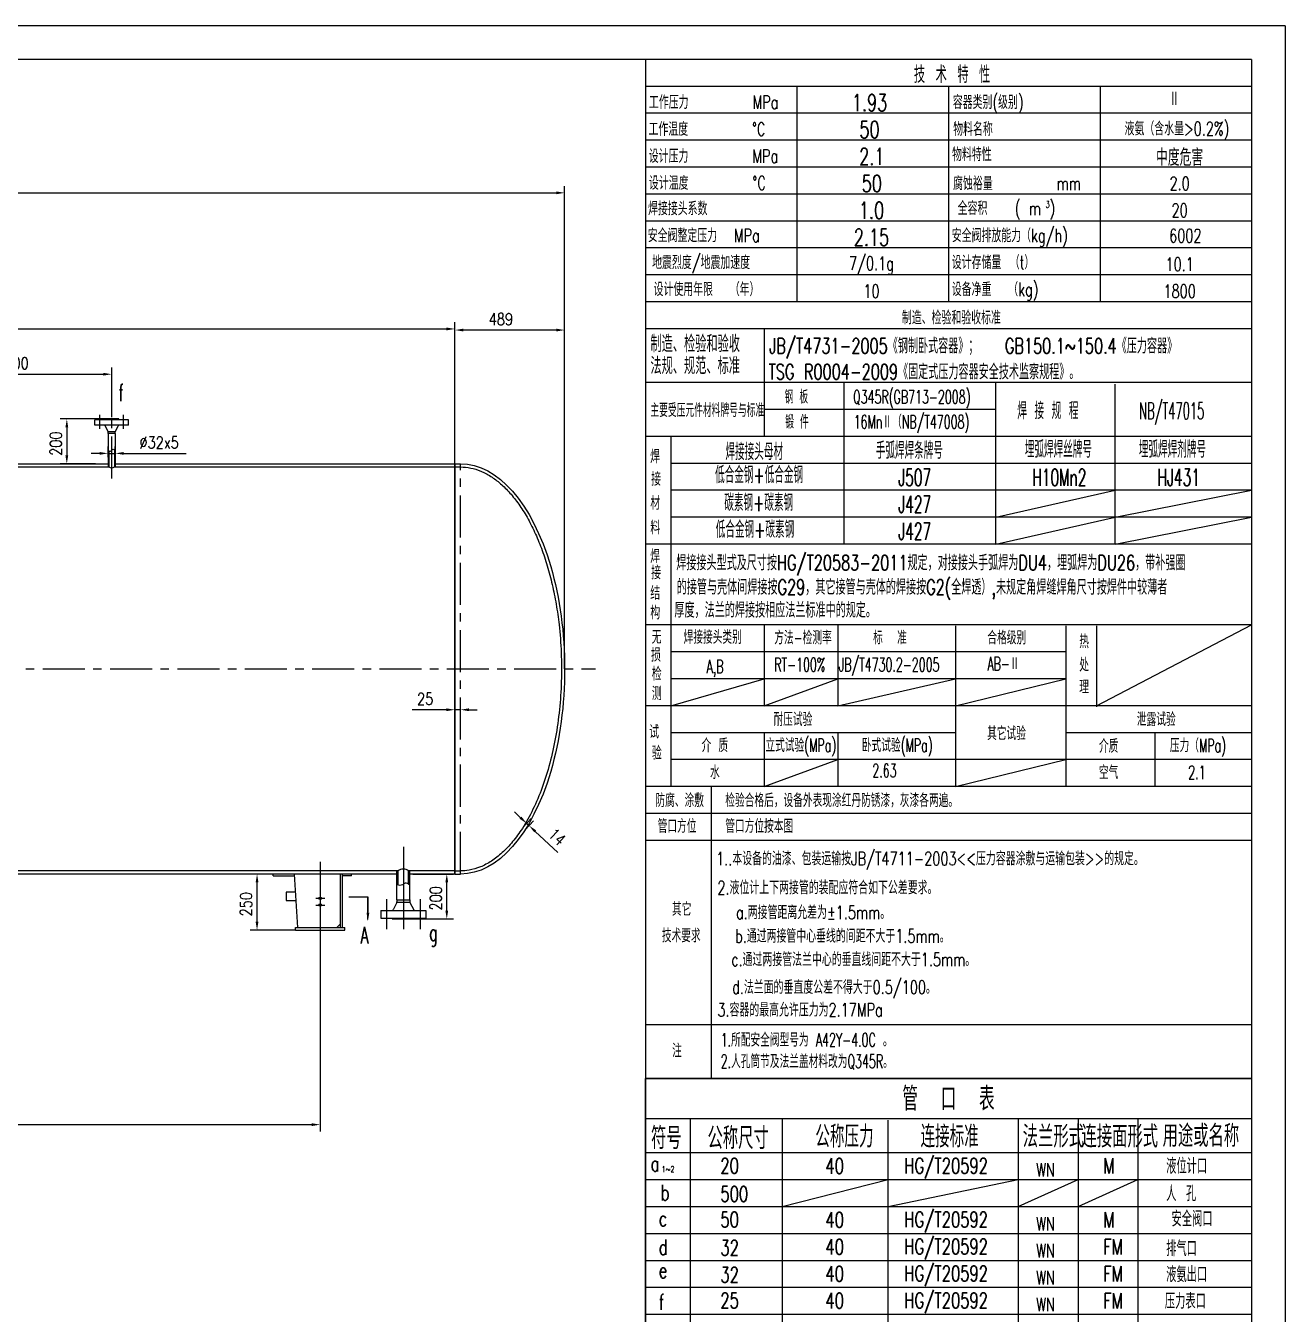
# Model space of a CAD drawing. Header units: millimetres. Extents: x -7118 to 19537, y -1001 to 8760.
# Drawn here: x 6630 to 12240, y 3019 to 8760 of the extents above; entities that cross this region are included whole.
import ezdxf
from ezdxf.enums import TextEntityAlignment as Align

# ---------------------------------------------------------------- set-up
doc = ezdxf.new("R2010")
doc.units = ezdxf.units.MM
doc.header["$LTSCALE"] = 15
for name, pattern in [('ACAD_ISO10W100', [18.7, 12, -3, 0.7, -3]), ('CENTER', [2, 1.25, -0.25, 0.25, -0.25]), ('DASHEDX2', [38.1, 25.4, -12.7])]:
    doc.linetypes.add(name, pattern=pattern)
doc.layers.get('0').update_dxf_attribs({"color": 3, "linetype": 'CONTINUOUS'})
doc.layers.get('DEFPOINTS').update_dxf_attribs({"linetype": 'CONTINUOUS'})
for name, color, linetype in [('2', 2, 'CONTINUOUS'), ('2细线层', 2, 'CONTINUOUS'), ('6文字层', 2, 'CONTINUOUS'), ('7标注层', 2, 'CONTINUOUS'), ('C', 3, 'CONTINUOUS'), ('LAYER3', 3, 'DASHEDX2'), ('图框层', 7, 'CONTINUOUS')]:
    doc.layers.add(name, color=color, linetype=linetype)
doc.styles.add('HZ', font='romans.shx', dxfattribs={"width": 0.7, "height": 4, "bigfont": 'hztxt.shx'})
doc.styles.add('HZ1', font='txt.shx', dxfattribs={"width": 0.7, "height": 4, "bigfont": 'hz.shx'})
doc.styles.add('PC_TEXTSTYLE', font='txt.shx', dxfattribs={"width": 0.8, "bigfont": 'hzfs.shx'})
doc.styles.add('标题', font='ROMAND.shx', dxfattribs={"width": 0.7, "height": 7, "bigfont": 'hz.shx'})
doc.dimstyles.new('TH_GBDIM', dxfattribs={"dimscale": 15, "dimtxt": 3.5, "dimasz": 2.5, "dimexe": 2, "dimexo": 0, "dimgap": 1.5, "dimtad": 1, "dimdec": 1, "dimzin": 0, "dimdsep": 46, "dimtxsty": 'PC_TEXTSTYLE', "dimcen": 2.5, "dimadec": 0, "dimazin": 0, "dimtfac": 0.714286, "dimtdec": 4, "dimtmove": 0, "dimatfit": 3, "dimfxl": 0, "dimtolj": 1, "dimtzin": 0, "dimarcsym": 0})

# ---------------------------------------------------------------- blocks, each defined once
blk = doc.blocks.new('X')
at = {"ltscale": 10}
for p, q in [((0, 0), (0, -40)), ((0, -40), (0, 0)), ((900, 0), (900, -40))]:
    blk.add_line(p, q, dxfattribs=at)
at = {"layer": 'C', "color": 2}
for p, q in [((66.6, 0), (66.6, -40)), ((203.3, 0), (203.3, -40)), ((553.4, 0), (553.4, -40)), ((642.6, 0), (642.6, -40)), ((731.1, 0), (731.1, -40)), ((0, -40), (900, -40))]:
    blk.add_line(p, q, dxfattribs=at)
blk = doc.blocks.new('*D216')
at = {"layer": '7标注层', "color": 0, "lineweight": -2, "ltscale": 10}
for p, q in [((6959, 6854.5), (6921.5, 6854.5)), ((6996.5, 6837.3), (6996.5, 6884.5)), ((6996.5, 6854.5), (7028.5, 6854.5)), ((7028.5, 6837.3), (7028.5, 6884.5)), ((7066, 6854.5), (7344.5, 6854.5))]:
    blk.add_line(p, q, dxfattribs=at)
at = {"layer": '7标注层', "color": 0, "ltscale": 10}
for points in [[(6959, 6860.7), (6959, 6848.2), (6996.5, 6854.5)], [(7066, 6860.7), (7066, 6848.2), (7028.5, 6854.5)]]:
    blk.add_solid(points, dxfattribs=at)
at = {"layer": 'DEFPOINTS', "color": 0, "ltscale": 10}
for p in [(6996.5, 6837.3), (7028.5, 6854.5), (7028.5, 6837.3)]:
    blk.add_point(p, dxfattribs=at)
at = {"layer": '7标注层', "color": 0, "ltscale": 10, "insert": (7224, 6903.2), "char_height": 52.5, "attachment_point": 5, "style": 'PC_TEXTSTYLE'}
blk.add_mtext('\\A1;%%c32x5{}{}', dxfattribs=at)
blk = doc.blocks.new('*D228')
at = {"layer": '7标注层', "color": 0, "lineweight": -2, "ltscale": 10}
for p, q in [((5910.6, 7099.6), (5910.6, 7237.2)), ((7012.5, 7015.2), (7012.5, 7237.2)), ((5948.1, 7207.2), (6975, 7207.2))]:
    blk.add_line(p, q, dxfattribs=at)
at = {"layer": '7标注层', "color": 0, "ltscale": 10}
for points in [[(5948.1, 7213.4), (5948.1, 7200.9), (5910.6, 7207.2)], [(6975, 7213.4), (6975, 7200.9), (7012.5, 7207.2)]]:
    blk.add_solid(points, dxfattribs=at)
at = {"layer": 'DEFPOINTS', "color": 0, "ltscale": 10}
for p in [(7012.5, 7207.2), (5910.6, 7099.6), (7012.5, 7015.2)]:
    blk.add_point(p, dxfattribs=at)
at = {"layer": '7标注层', "color": 0, "ltscale": 10, "insert": (6571.1, 7255.9), "char_height": 52.5, "attachment_point": 5, "style": 'PC_TEXTSTYLE'}
blk.add_mtext('\\A1;1100{}{}', dxfattribs=at)
blk = doc.blocks.new('*D232')
at = {"layer": '7标注层', "color": 0, "lineweight": -2, "ltscale": 10}
for p, q in [((6986.5, 7007.9), (6782.7, 7007.9)), ((6812.7, 6970.4), (6812.7, 6845.4)), ((6939.8, 6807.9), (6782.7, 6807.9))]:
    blk.add_line(p, q, dxfattribs=at)
at = {"layer": '7标注层', "color": 0, "ltscale": 10}
for points in [[(6806.4, 6970.4), (6818.9, 6970.4), (6812.7, 7007.9)], [(6806.4, 6845.4), (6818.9, 6845.4), (6812.7, 6807.9)]]:
    blk.add_solid(points, dxfattribs=at)
at = {"layer": 'DEFPOINTS', "color": 0, "ltscale": 10}
for p in [(6986.5, 7007.9), (6812.7, 6807.9), (6939.8, 6807.9)]:
    blk.add_point(p, dxfattribs=at)
at = {"layer": '7标注层', "color": 0, "ltscale": 10, "insert": (6763.9, 6898), "char_height": 52.5, "attachment_point": 5, "rotation": 90, "style": 'PC_TEXTSTYLE'}
blk.add_mtext('\\A1;200', dxfattribs=at)
blk = doc.blocks.new('*D234')
at = {"layer": '7标注层', "color": 0, "lineweight": -2, "ltscale": 10}
for p, q in [((7696.9, 4979.9), (7630.1, 4979.9)), ((7660.1, 4767.4), (7660.1, 4942.4)), ((7831.3, 4729.9), (7630.1, 4729.9))]:
    blk.add_line(p, q, dxfattribs=at)
at = {"layer": '7标注层', "color": 0, "ltscale": 10}
for points in [[(7653.8, 4942.4), (7666.3, 4942.4), (7660.1, 4979.9)], [(7653.8, 4767.4), (7666.3, 4767.4), (7660.1, 4729.9)]]:
    blk.add_solid(points, dxfattribs=at)
at = {"layer": 'DEFPOINTS', "color": 0, "ltscale": 10}
for p in [(7660.1, 4979.9), (7696.9, 4979.9), (7831.3, 4729.9)]:
    blk.add_point(p, dxfattribs=at)
at = {"layer": '7标注层', "color": 0, "ltscale": 10, "insert": (7611.3, 4845.7), "char_height": 52.5, "attachment_point": 5, "rotation": 90, "style": 'PC_TEXTSTYLE'}
blk.add_mtext('\\A1;250', dxfattribs=at)
blk = doc.blocks.new('*D235')
at = {"layer": '7标注层', "color": 0, "lineweight": -2, "ltscale": 10}
for p, q in [((8354.3, 4979.9), (8535.2, 4979.9)), ((8505.2, 4817.4), (8505.2, 4942.4)), ((8334.1, 4779.9), (8535.2, 4779.9))]:
    blk.add_line(p, q, dxfattribs=at)
at = {"layer": '7标注层', "color": 0, "ltscale": 10}
for points in [[(8498.9, 4942.4), (8511.4, 4942.4), (8505.2, 4979.9)], [(8498.9, 4817.4), (8511.4, 4817.4), (8505.2, 4779.9)]]:
    blk.add_solid(points, dxfattribs=at)
at = {"layer": 'DEFPOINTS', "color": 0, "ltscale": 10}
for p in [(8354.3, 4979.9), (8505.2, 4979.9), (8334.1, 4779.9)]:
    blk.add_point(p, dxfattribs=at)
at = {"layer": '7标注层', "color": 0, "ltscale": 10, "insert": (8456.4, 4871.7), "char_height": 52.5, "attachment_point": 5, "rotation": 90, "style": 'PC_TEXTSTYLE'}
blk.add_mtext('\\A1;200', dxfattribs=at)
blk = doc.blocks.new('*D236')
at = {"layer": '7标注层', "color": 0, "lineweight": -2, "ltscale": 10}
for p, q in [((8541.3, 5651.9), (8541.3, 5742.2)), ((8566.3, 5651.9), (8566.3, 5742.2)), ((8503.8, 5712.2), (8351.3, 5712.2)), ((8566.3, 5712.2), (8541.3, 5712.2)), ((8603.8, 5712.2), (8641.3, 5712.2))]:
    blk.add_line(p, q, dxfattribs=at)
at = {"layer": '7标注层', "color": 0, "ltscale": 10}
for points in [[(8503.8, 5718.4), (8503.8, 5705.9), (8541.3, 5712.2)], [(8603.8, 5718.4), (8603.8, 5705.9), (8566.3, 5712.2)]]:
    blk.add_solid(points, dxfattribs=at)
at = {"layer": 'DEFPOINTS', "color": 0, "ltscale": 10}
for p in [(8566.3, 5712.2), (8541.3, 5651.9), (8566.3, 5651.9)]:
    blk.add_point(p, dxfattribs=at)
at = {"layer": '7标注层', "color": 0, "ltscale": 10, "insert": (8408.8, 5760.9), "char_height": 52.5, "attachment_point": 5, "style": 'PC_TEXTSTYLE'}
blk.add_mtext('\\A1;25', dxfattribs=at)
blk = doc.blocks.new('*D237')
at = {"layer": '7标注层', "color": 0, "lineweight": -2, "ltscale": 10}
for p, q in [((8833.8, 5231.1), (8806.4, 5256.7)), ((8843.7, 5186.7), (8881.7, 5227.5)), ((8854.1, 5177), (8892.1, 5217.8)), ((8861.3, 5205.6), (8871.7, 5195.9)), ((8899.1, 5170.3), (9000.5, 5075.9))]:
    blk.add_line(p, q, dxfattribs=at)
at = {"layer": '7标注层', "color": 0, "ltscale": 10}
for points in [[(8838.1, 5235.7), (8829.6, 5226.5), (8861.3, 5205.6)], [(8903.4, 5174.9), (8894.9, 5165.7), (8871.7, 5195.9)]]:
    blk.add_solid(points, dxfattribs=at)
at = {"layer": 'DEFPOINTS', "color": 0, "ltscale": 10}
for p in [(8843.7, 5186.7), (8854.1, 5177), (8861.3, 5205.6)]:
    blk.add_point(p, dxfattribs=at)
at = {"layer": '7标注层', "color": 0, "ltscale": 10, "insert": (8996.8, 5146), "char_height": 52.5, "attachment_point": 5, "rotation": 317.04155, "style": 'PC_TEXTSTYLE'}
blk.add_mtext('\\A1;14', dxfattribs=at)
blk = doc.blocks.new('*D252')
at = {"layer": '7标注层', "color": 0, "lineweight": -2, "ltscale": 10}
for p, q in [((1341.3, 6793.9), (1341.3, 7439)), ((1378.8, 7409), (8503.8, 7409)), ((8541.3, 6793.9), (8541.3, 7439))]:
    blk.add_line(p, q, dxfattribs=at)
at = {"layer": '7标注层', "color": 0, "ltscale": 10}
for points in [[(1378.8, 7415.3), (1378.8, 7402.8), (1341.3, 7409)], [(8503.8, 7415.3), (8503.8, 7402.8), (8541.3, 7409)]]:
    blk.add_solid(points, dxfattribs=at)
at = {"layer": 'DEFPOINTS', "color": 0, "ltscale": 10}
for p in [(8541.3, 7409), (1341.3, 6793.9), (8541.3, 6793.9)]:
    blk.add_point(p, dxfattribs=at)
at = {"layer": '7标注层', "color": 0, "ltscale": 10, "insert": (3430.5, 7457.8), "char_height": 52.5, "attachment_point": 5, "style": 'PC_TEXTSTYLE'}
blk.add_mtext('\\A1;7200', dxfattribs=at)
blk = doc.blocks.new('*D253')
at = {"layer": '7标注层', "color": 0, "lineweight": -2, "ltscale": 10}
for p, q in [((8541.3, 5893.9), (8541.3, 7434.1)), ((9030.3, 5893.9), (9030.3, 7434.1)), ((8992.8, 7404.1), (8578.8, 7404.1))]:
    blk.add_line(p, q, dxfattribs=at)
at = {"layer": '7标注层', "color": 0, "ltscale": 10}
for points in [[(8578.8, 7410.3), (8578.8, 7397.8), (8541.3, 7404.1)], [(8992.8, 7410.3), (8992.8, 7397.8), (9030.3, 7404.1)]]:
    blk.add_solid(points, dxfattribs=at)
at = {"layer": 'DEFPOINTS', "color": 0, "ltscale": 10}
for p in [(8541.3, 7404.1), (8541.3, 5893.9), (9030.3, 5893.9)]:
    blk.add_point(p, dxfattribs=at)
at = {"layer": '7标注层', "color": 0, "ltscale": 10, "insert": (8746.3, 7452.8), "char_height": 52.5, "attachment_point": 5, "style": 'PC_TEXTSTYLE'}
blk.add_mtext('\\A1;489', dxfattribs=at)
blk = doc.blocks.new('*D254')
at = {"layer": '7标注层', "color": 0, "lineweight": -2, "ltscale": 10}
for p, q in [((692.1, 4893.9), (692.1, 8045.5)), ((9030.3, 5893.9), (9030.3, 8045.5)), ((729.6, 8015.5), (8992.8, 8015.5))]:
    blk.add_line(p, q, dxfattribs=at)
at = {"layer": '7标注层', "color": 0, "ltscale": 10}
for points in [[(729.6, 8021.8), (729.6, 8009.3), (692.1, 8015.5)], [(8992.8, 8021.8), (8992.8, 8009.3), (9030.3, 8015.5)]]:
    blk.add_solid(points, dxfattribs=at)
at = {"layer": 'DEFPOINTS', "color": 0, "ltscale": 10}
for p in [(9030.3, 8015.5), (9030.3, 5893.9), (692.1, 4893.9)]:
    blk.add_point(p, dxfattribs=at)
at = {"layer": '7标注层', "color": 0, "ltscale": 10, "insert": (4677.4, 8064.3), "char_height": 52.5, "attachment_point": 5, "style": 'PC_TEXTSTYLE'}
blk.add_mtext('\\A1;~8340{}{}', dxfattribs=at)
blk = doc.blocks.new('*D255')
at = {"layer": '7标注层', "color": 0, "lineweight": -2, "ltscale": 10}
for p, q in [((1941.3, 4741.9), (1941.3, 3833.3)), ((7941.3, 4729.9), (7941.3, 3833.3)), ((1978.8, 3863.3), (7903.8, 3863.3))]:
    blk.add_line(p, q, dxfattribs=at)
at = {"layer": '7标注层', "color": 0, "ltscale": 10}
for points in [[(1978.8, 3869.5), (1978.8, 3857), (1941.3, 3863.3)], [(7903.8, 3869.5), (7903.8, 3857), (7941.3, 3863.3)]]:
    blk.add_solid(points, dxfattribs=at)
at = {"layer": 'DEFPOINTS', "color": 0, "ltscale": 10}
for p in [(1941.3, 4741.9), (7941.3, 4729.9), (7941.3, 3863.3)]:
    blk.add_point(p, dxfattribs=at)
at = {"layer": '7标注层', "color": 0, "ltscale": 10, "insert": (4860.5, 3912), "char_height": 52.5, "attachment_point": 5, "style": 'PC_TEXTSTYLE'}
blk.add_mtext('\\A1;6000', dxfattribs=at)

msp = doc.modelspace()

# ---------------------------------------------------------------- linework, layer by layer
at = {"ltscale": 10}
for p, q in [((9390, 8610), (9390, 3600)), ((12090, 8610), (9390, 8610)), ((12090, 8610), (12090, 3788.15252)), ((6980.03706, 7007.91864), (6980.03706, 7003.91864)), ((7045.03706, 7007.91864), (6980.03706, 7007.91864)), ((7045.03706, 7003.91864), (7045.03706, 7007.91864)), ((7087.53706, 7003.91864), (6937.53706, 7003.91864)), ((6937.53706, 6979.91864), (6937.53706, 7003.91864)), ((7087.53706, 6979.91864), (6937.53706, 6979.91864)), ((6996.13926, 6951.74264), (6983.62858, 6977.65763)), ((7028.53706, 6950.91864), (6996.53706, 6950.91864)), ((6996.53706, 6942.91864), (6996.53706, 6950.00364)), ((7028.53706, 6942.91864), (7028.53706, 6950.00364)), ((7028.93485, 6951.74264), (7041.44554, 6977.65763)), ((7087.53706, 6979.91864), (7087.53706, 7003.91864)), ((7028.53706, 6942.91864), (6996.53706, 6942.91864)), ((6996.53706, 6942.91864), (6996.53706, 6793.91864)), ((7028.53706, 6942.91864), (7028.53706, 6793.91864)), ((7000.53706, 6865.65513), (7000.53706, 6793.91864)), ((7024.53706, 6871.79379), (7024.53706, 6793.91864)), ((5929.57046, 6807.91864), (6996.53706, 6807.91864)), ((5929.57046, 6793.91864), (7000.53706, 6793.91864)), ((7024.53706, 6793.91864), (8541.31981, 6793.91864)), ((7028.53706, 6807.91864), (8541.31981, 6807.91864)), ((8541.31981, 6807.91864), (8541.31981, 4979.91864)), ((8541.31981, 4979.91864), (8541.31981, 6807.91864)), ((8541.31981, 6807.91864), (8566.31981, 6807.91864)), ((8541.31981, 6793.91864), (8566.31981, 6793.91864)), ((8288.302, 4993.91864), (4964.81981, 4993.91864)), ((8283.302, 4979.91864), (4969.81981, 4979.91864)), ((7731.31981, 4971.91864), (7731.31981, 4979.91864)), ((7731.31981, 4971.91864), (7827.86951, 4971.91864)), ((7841.31981, 4741.91864), (7827.40168, 4979.91864)), ((8031.31981, 4741.91864), (8031.31981, 4979.91864)), ((8041.31981, 4741.91864), (8041.31981, 4979.91864)), ((8081.31981, 4971.91864), (8041.31981, 4971.91864)), ((8081.31981, 4971.91864), (8081.31981, 4979.91864)), ((8283.302, 4864.91864), (8283.302, 4993.91864)), ((8288.302, 4930.70319), (8288.302, 4993.91864)), ((8541.31981, 4993.91864), (8335.302, 4993.91864)), ((8335.302, 4934.61484), (8335.302, 4993.91864)), ((8340.302, 4864.91864), (8340.302, 4993.91864)), ((8541.31981, 4979.91864), (8340.302, 4979.91864)), ((8541.31981, 4993.91864), (8566.31981, 4993.91864)), ((8541.31981, 4979.91864), (8566.31981, 4979.91864)), ((8068.81998, 4878.87001), (8153.85547, 4878.87001)), ((8153.85547, 4878.87001), (8153.85547, 4809.60449)), ((8153.85547, 4777.62701), (8153.85547, 4878.87001)), ((8282.74984, 4853.84337), (8265.69669, 4820.63462)), ((8283.302, 4864.91864), (8340.302, 4864.91864)), ((8283.302, 4864.91864), (8283.302, 4856.12739)), ((8283.302, 4854.91864), (8340.302, 4854.91864)), ((8340.302, 4864.91864), (8340.302, 4856.12739)), ((8340.85417, 4853.84337), (8357.90731, 4820.63462)), ((8211.802, 4817.91864), (8411.802, 4817.91864)), ((8211.802, 4817.91864), (8211.802, 4783.91864)), ((8211.802, 4783.91864), (8411.802, 4783.91864)), ((8262.302, 4783.91864), (8262.302, 4779.91864)), ((8262.302, 4779.91864), (8361.302, 4779.91864)), ((8361.302, 4779.91864), (8361.302, 4783.91864)), ((8411.802, 4817.91864), (8411.802, 4783.91864)), ((7831.31981, 4741.91864), (8051.31981, 4741.91864)), ((7831.31981, 4729.91864), (7831.31981, 4741.91864)), ((7831.31981, 4729.91864), (8051.31981, 4729.91864)), ((8015.31981, 4741.91864), (8031.31981, 4757.91864)), ((8051.31981, 4729.91864), (8051.31981, 4741.91864))]:
    msp.add_line(p, q, dxfattribs=at)
at = {"color": 1, "linetype": 'ACAD_ISO10W100', "ltscale": 10}
for p, q in [((6960.03706, 6963.85082), (6960.03706, 7025.85082)), ((7065.03706, 6963.85082), (7065.03706, 7025.85082)), ((8311.802, 5100.8314), (8311.802, 4733.91864)), ((7941.31981, 5035.0718), (7941.31981, 4649.91864)), ((7921.31981, 4871.91864), (7961.31981, 4871.91864)), ((7921.31981, 4841.91864), (7961.31981, 4841.91864)), ((8236.802, 4867.91864), (8236.802, 4733.91864)), ((8386.802, 4867.91864), (8386.802, 4733.91864))]:
    msp.add_line(p, q, dxfattribs=at)
at = {"color": 2, "linetype": 'CENTER', "ltscale": 10}
for p, q in [((7012.53706, 6742.19219), (7012.53706, 7015.16373)), ((8566.31981, 4979.91864), (8566.31981, 6807.91864)), ((705.31371, 5893.91864), (9168.33387, 5893.91864))]:
    msp.add_line(p, q, dxfattribs=at)
at = {"ltscale": 10}
msp.add_lwpolyline([(7832.14414, 4898.82261), (7789.63088, 4898.82261), (7789.63088, 4861.64399), (7834.31832, 4861.64399)], dxfattribs=at)
for centre in [(7941.31981, 4871.91864), (7941.31981, 4841.91864)]:
    msp.add_circle(centre, 5.5, dxfattribs=at)
for centre, radius, start, end in [((6980.02637, 6975.91864), 4, 25.769327624, 90), ((6992.53706, 6950.00364), 4, 0, 25.769327624), ((7032.53706, 6950.00364), 4, 154.230672376, 180), ((7045.04774, 6975.91864), 4, 90, 154.230672376), ((7012.53706, 6813.18139), 22.69479, 238.078583043, 301.921416957), ((8311.802, 4961.99879), 39.63744, 53.638793757, 126.361206243), ((8278.302, 4856.12739), 5, 332.818888915, 0), ((8345.302, 4856.12739), 5, 180, 207.181111085), ((8261.24886, 4822.91864), 5, 270, 332.818888915), ((8362.35514, 4822.91864), 5, 207.181111085, 270)]:
    msp.add_arc(centre, radius, start, end, dxfattribs=at)
at = {"ltscale": 10, "extrusion": (0, 0, -1)}
msp.add_ellipse((8566.31981, 5893.91864), major_axis=(0, 914), ratio=0.5076586433, start_param=0, end_param=3.1415926536, dxfattribs=at)
at = {"ltscale": 10}
for points in [[(6996.53706, 6868.41864), (7007.64776, 6863.85176), (7019.53207, 6873.59585), (7028.53706, 6868.41864)], [(8340.302, 4930.91864), (8320.04782, 4939.65499), (8307.79371, 4931.78311), (8283.302, 4931.78311)]]:
    msp.add_spline(points, degree=3, dxfattribs=at)
msp.add_open_spline([(8566.31981, 6793.91864), (8581.43877, 6793.91864), (8596.5585, 6792.37175), (8626.71833, 6786.17504), (8641.75918, 6781.5241), (8671.64411, 6769.10858), (8686.48775, 6761.34302), (8715.8173, 6742.7225), (8730.30241, 6731.8673), (8758.73187, 6707.14598), (8772.67566, 6693.28007), (8799.83901, 6662.66921), (8813.05831, 6645.92455), (8838.60065, 6609.73283), (8850.9236, 6590.28601), (8874.51722, 6548.90301), (8885.78787, 6526.967), (8907.13821, 6480.84872), (8917.2179, 6456.66658), (8936.06528, 6406.32442), (8944.83295, 6380.16452), (8960.95296, 6326.15663), (8968.30528, 6298.30876), (8981.5091, 6241.23261), (8987.3606, 6212.00445), (8997.49544, 6152.48988), (9001.77877, 6122.20359), (9009.94676, 6050.15878), (9013.16377, 6008.10133), (9016.57868, 5923.50474), (9016.77658, 5880.96613), (9014.14918, 5796.25856), (9011.32389, 5754.09014), (9002.70862, 5670.96731), (8996.91868, 5630.01343), (8982.49471, 5550.14101), (8973.86073, 5511.22298), (8953.93032, 5436.20482), (8942.63393, 5400.10521), (8917.62023, 5331.4523), (8903.90294, 5298.89954), (8874.34794, 5237.9989), (8858.51027, 5209.65169), (8827.9703, 5162.23122), (8813.54742, 5142.40162), (8783.73015, 5106.27026), (8768.33609, 5089.96898), (8736.82826, 5061.09471), (8720.71533, 5048.52214), (8688.02545, 5027.22606), (8671.44986, 5018.50222), (8638.06073, 5004.94051), (8621.24787, 5000.10091), (8591.71933, 4995.01019), (8579.0194, 4993.91864), (8566.31981, 4993.91864)], degree=3, knots=[0, 0, 0, 0, 0.103928849, 0.103928849, 0.207857698, 0.207857698, 0.3117865471, 0.3117865471, 0.4157153961, 0.4157153961, 0.5196442451, 0.5196442451, 0.6235730941, 0.6235730941, 0.7275019431, 0.7275019431, 0.8314307921, 0.8314307921, 0.9353596412, 0.9353596412, 1.0392884902, 1.0392884902, 1.1432173392, 1.1432173392, 1.2471461882, 1.2471461882, 1.3510750372, 1.3510750372, 1.4914471364, 1.4914471364, 1.6318192356, 1.6318192356, 1.7721913348, 1.7721913348, 1.9125634341, 1.9125634341, 2.0529355333, 2.0529355333, 2.1933076325, 2.1933076325, 2.3336797317, 2.3336797317, 2.4740518309, 2.4740518309, 2.5901004002, 2.5901004002, 2.7061489695, 2.7061489695, 2.8221975388, 2.8221975388, 2.9382461081, 2.9382461081, 3.0542946774, 3.0542946774, 3.1415926536, 3.1415926536, 3.1415926536, 3.1415926536], dxfattribs=at)
at = {"layer": '2'}
for p, q in [((9589.84358, 3888.50972), (9589.84358, 3738.50972)), ((9999.75921, 3888.50972), (9999.75921, 3738.50972)), ((11050.26597, 3888.50972), (11050.26597, 3738.50972)), ((11317.83804, 3888.50972), (11317.83804, 3738.50972)), ((11583.32783, 3888.50972), (11583.32783, 3738.50972)), ((9390, 3738.50972), (12090.04413, 3738.50972)), ((11317.83804, 3378.50972), (11317.83804, 3258.50972))]:
    msp.add_line(p, q, dxfattribs=at)
at = {"layer": '2细线层', "ltscale": 10}
for q in [(-375, 8760), (12240, -150)]:
    msp.add_line((12240, 8760), q, dxfattribs=at)
at = {"layer": '6文字层', "ltscale": 10}
for p, q in [((9918.59123, 6090), (9918.59123, 5730)), ((10246.69925, 6090), (10246.69925, 5730)), ((10771.3771, 6085.48455), (10771.3771, 5370)), ((9503.20156, 5730), (9918.59123, 5850)), ((9918.59123, 5730), (10246.69925, 5850)), ((10246.69925, 5730), (10771.3771, 5850)), ((10771.3771, 5730), (11262.59599, 5850)), ((10470.79779, 2778.50972), (10470.79779, 3883.47442)), ((9999.75921, 3498.50972), (10470.79779, 3618.50972)), ((10470.79779, 3498.50972), (11050.26597, 3618.50972)), ((11050.26597, 3498.50972), (11317.83804, 3618.50972)), ((11317.83804, 3498.50972), (11583.32783, 3618.50972))]:
    msp.add_line(p, q, dxfattribs=at)
at = {"layer": '7标注层', "ltscale": 10}
msp.add_solid([(8160.10547, 4807.83677), (8153.85547, 4770.33677), (8147.60547, 4807.83677)], dxfattribs=at)
at = {"layer": 'C'}
msp.add_line((9390.04413, 3138.50972), (9390.04413, 4068.50972), dxfattribs=at)
at = {"layer": '图框层', "ltscale": 10}
for q in [(0, 8610), (12090, 0)]:
    msp.add_line((12090, 8610), q, dxfattribs=at)
at = {"layer": '图框层', "color": 2, "ltscale": 10}
for p, q in [((12090, 8490), (9390, 8490)), ((10065, 8490), (10065, 7530)), ((10740, 8490), (10740, 7530)), ((11415, 8490), (11415, 7530)), ((12090, 8370), (9390, 8370)), ((12090, 8250), (9390, 8250)), ((12090, 8130), (9390, 8130)), ((12090, 8010), (9390, 8010)), ((12090, 7890), (9390, 7890)), ((12090, 7770), (9390, 7770)), ((12090, 7650), (9390, 7650)), ((12090, 7530), (9390, 7530)), ((12090, 7410), (9390, 7410)), ((9918.59123, 7410), (9918.59123, 6930)), ((12090, 7170), (9390, 7170)), ((10275.52607, 6450), (10275.52607, 7170)), ((10951.16901, 6450), (10951.16901, 7170)), ((11482.51409, 6450), (11482.51409, 7162.4675)), ((10951.16901, 7050), (9918.59123, 7050)), ((9918.59123, 7050), (9918.59123, 6930)), ((12090, 6930), (9390, 6930)), ((9503.20156, 6930), (9503.20156, 5370)), ((12090, 6810), (9503.20156, 6810)), ((12090, 6690), (9503.20156, 6690)), ((10951.16901, 6570), (11482.51409, 6690)), ((11482.51409, 6570), (12090, 6690)), ((12090, 6570), (9503.20156, 6570)), ((10951.16901, 6450), (11482.51409, 6570)), ((11482.51409, 6450), (12090, 6570)), ((12090, 6450), (9390, 6450)), ((12090, 6090), (9390, 6090)), ((11398.72465, 5730), (12090, 6090)), ((11262.59599, 6085.48455), (11262.59599, 5370)), ((11398.72465, 6085.48455), (11398.72465, 5725.48455)), ((11262.59599, 5970), (9503.20156, 5970)), ((11262.59599, 5850), (9503.20156, 5850)), ((12090, 5730), (9390, 5730)), ((10771.3771, 5610), (9503.20156, 5610)), ((9918.59123, 5610), (9918.59123, 5370)), ((10246.69925, 5610), (10246.69925, 5370)), ((12090, 5610), (11262.59599, 5610)), ((11660.34079, 5370), (11660.34079, 5610)), ((11262.59599, 5490), (9503.20156, 5490)), ((9918.59123, 5370), (10246.69925, 5490)), ((10771.3771, 5370), (11262.59599, 5490)), ((12090, 5490), (11262.59599, 5490)), ((12090, 5370), (9390, 5370)), ((9684.05883, 4068.50972), (9684.05883, 5370)), ((12090, 5250), (9390, 5250)), ((12090, 5130), (9390, 5130)), ((12090, 4308.50972), (9390, 4308.50972)), ((12090, 4068.50972), (9390, 4068.50972)), ((9390.04413, 4068.50972), (12090.04413, 4068.50972))]:
    msp.add_line(p, q, dxfattribs=at)
msp.add_lwpolyline([(9390, 4068.50972), (12090.04413, 4068.50972), (12090.04413, 3888.50972), (9390, 3888.50972)], close=True, dxfattribs=at)

# ---------------------------------------------------------------- block references
at = {"xscale": 2.999999999969987, "yscale": 2.999999999969987, "zscale": 2.99999999997}
for p in [(9390, 3738.50972), (9390, 3498.50972), (9390, 3378.50972), (9390, 3258.50972), (9390, 3138.50972), (9390, 3018.50972)]:
    msp.add_blockref('X', p, dxfattribs=at)
at = {"layer": '6文字层', "ltscale": 10, "xscale": 2.999999999969987, "yscale": 2.999999999969987, "zscale": 2.99999999997}
msp.add_blockref('X', (9390, 3618.50972), dxfattribs=at)

# ---------------------------------------------------------------- texts
at = {"layer": '2', "width": 0.7}
for s, style, p in [('1.93', 'HZ1', (10388.44433, 8417.29548)), ('50', 'HZ1', (10388.44433, 8297.29548)), ('2.1', 'HZ1', (10398.7065, 8177.29548)), ('中度危害', 'HZ', (11769.70222, 8177.29548)), ('50', 'HZ1', (10398.7065, 8057.29548)), ('1.0', 'HZ1', (10397.01249, 7937.29548)), ('2.15', 'HZ1', (10397.01249, 7817.29548))]:
    msp.add_text(s, height=75, dxfattribs=dict(at, style=style)).set_placement(p, align=Align.MIDDLE)
at = {"layer": '2', "style": 'HZ1'}
for s, height, width, p in [('3', 30, 0.7, (11172.88711, 7963.88018)), ('制造、检验和验收', 75, 0.7, (9412.29203, 7342.8904)), ('法规、规范、标准', 75, 0.7, (9412.29203, 7244.79432)), ('钢 板', 60, 0.5, (10010.26536, 7106.23362)), ('Q345R(GB713-2008)', 60, 0.6, (10314.8644, 7106.23362)), ('主要受压元件材料牌号与标准', 60, 0.5, (9412.29203, 7046.67592)), ('焊 接 规 程', 75, 0.5, (11046.3969, 7044.42204)), ('NB/T47015', 75, 0.5, (11588.48913, 7044.42204)), ('锻 件', 60, 0.5, (10012.96208, 6995.02957)), ('16MnⅡ（NB/T47008)', 60, 0.6, (10317.56113, 6995.02957)), ('手弧焊焊条牌号', 75, 0.6, (10415.93793, 6867.43574)), (' 埋弧焊焊丝牌号', 75, 0.6, (11039.85339, 6872.5737)), (' 埋弧焊焊剂牌号', 75, 0.6, (11547.86754, 6872.5737)), ('低合金钢+低合金钢', 75, 0.6, (9700.29526, 6758.88653)), ('J507', 75, 0.6, (10516.62861, 6747.43574)), ('H10Mn2', 75, 0.6, (11113.29549, 6747.43574)), ('HJ431', 75, 0.6, (11671.42771, 6747.43574)), ('碳素钢+碳素钢', 75, 0.6, (9741.60722, 6635.08616)), ('J427', 75, 0.6, (10516.62861, 6627.43574)), ('J427', 75, 0.6, (10516.62861, 6507.43574))]:
    msp.add_text(s, height=height, dxfattribs=dict(at, width=width)).set_placement(p, align=Align.MIDDLE_LEFT)
at = {"layer": '2', "width": 0.7}
for s, height, style, p in [('JB/T4731-2005《钢制卧式容器》；', 67.5, 'HZ1', (9941.05228, 7299.79307)), ('GB150.1~150.4《压力容器》', 67.5, 'HZ1', (10991.26891, 7299.79307)), ('TSG R0004-2009《固定式压力容器安全技术监察规程》。', 67.5, 'HZ1', (9938.61259, 7184.40037)), ('符号', 97.5, 'HZ', (9414.8909, 3754.5892)), ('公称尺寸', 97.5, 'HZ', (9666.59198, 3754.5892)), ('公称压力', 97.5, 'HZ1', (10146.91762, 3761.51411)), ('连接标准', 97.5, 'HZ1', (10615.54479, 3761.51411)), ('法兰形式', 97.5, 'HZ', (11070.5476, 3761.51395)), ('连接面形式', 97.5, 'HZ', (11332.28304, 3761.51395)), ('用途或名称', 97.5, 'HZ', (11693.70308, 3764.37675)), ('WN', 60, 'HZ1', (11130.66834, 3631.5465)), ('WN', 60, 'HZ1', (11130.66834, 3391.5465)), ('WN', 60, 'HZ1', (11130.66834, 3271.5465)), ('WN', 60, 'HZ1', (11130.66834, 3151.5465)), ('WN', 60, 'HZ1', (11130.66834, 3031.5465))]:
    msp.add_text(s, height=height, dxfattribs=dict(at, style=style)).set_placement(p)
at = {"layer": '2', "style": 'HZ1', "width": 0.7}
for s, p in [('焊接接头型式及尺寸按HG/T20583-2011规定，对接接头手弧焊为DU4，埋弧焊为DU26，带补强圈', (9527.37808, 6313.18743)), ('的接管与壳体间焊接按G29，其它接管与壳体的焊接按G2(全焊透）,未规定角焊缝焊角尺寸按焊件中较薄者', (9529.57186, 6204.50179)), ('厚度，法兰的焊接按相应法兰标准中的规定。', (9519.3294, 6102.18905))]:
    msp.add_text(s, height=67.5, dxfattribs=at).set_placement(p, align=Align.BOTTOM_LEFT)
at = {"layer": '2', "style": '标题', "width": 0.7}
msp.add_text('管  口  表', height=105, dxfattribs=at).set_placement((10740.02207, 3978.50972), align=Align.MIDDLE_CENTER)
at = {"layer": '6文字层', "ltscale": 10, "style": 'HZ1', "width": 0.7}
for s, p in [('工作压力       MPa', (9405.71758, 8419.19234)), ('容器类别(级别)', (10759.1854, 8419.19234)), ('工作温度       %%DC ', (9403.82509, 8299.19234)), ('物料名称', (10761.02602, 8299.19234)), ('设计压力       MPa', (9404.96059, 8179.19234)), ('物料特性', (10755.99943, 8186.627)), ('设计温度       %%DC ', (9405.71758, 8059.19234)), ('腐蚀裕量       mm', (10760.56201, 8057.15081)), ('焊接接头系数', (9401.8385, 7945.41934)), ('全容积   ( m )', (10780.99392, 7946.64942)), ('安全阀排放能力（kg/h)', (10754.73887, 7825.41934)), ('安全阀整定压力  MPa', (9400.51687, 7825.41934)), (' 地震烈度/地震加速度', (9382.41231, 7705.41934)), ('设计存储量 （t）', (10754.73887, 7705.41934)), ('设计使用年限  （年）', (9426.21647, 7585.41934)), ('设备净重  （kg)', (10754.73887, 7585.41934)), ('制造、检验和验收标准', (10532.43456, 7459.36118))]:
    msp.add_text(s, height=60, dxfattribs=at).set_placement(p, align=Align.MIDDLE_LEFT)
for s, p in [('液氨（含水量>0.2%)', (11757.54867, 8297.29548)), ('2.0', (11769.70222, 8057.29548)), ('20', (11769.70222, 7937.29548)), ('6002', (11795.12048, 7824.28187)), ('7/0.1g', (10397.01249, 7697.29548)), ('10.1', (11769.70222, 7697.29548)), ('10', (10397.01249, 7577.29548)), ('1800', (11769.70222, 7577.29548))]:
    msp.add_text(s, height=60, dxfattribs=at).set_placement(p, align=Align.MIDDLE)
at = {"layer": '6文字层', "ltscale": 10}
for s, height, style, width, p in [('f', 75, 'HZ1', 0.6, (7042.95827, 7087.6039)), ('焊', 60, 'HZ1', 0.7, (9411.18512, 6810.35783)), ('接', 60, 'HZ1', 0.7, (9415.43579, 6710.25377)), ('材', 60, 'HZ1', 0.7, (9411.77901, 6603.15799)), ('料', 60, 'HZ1', 0.7, (9411.88512, 6493.59486)), ('焊', 60, 'HZ1', 0.7, (9411.18512, 6365.50569)), ('接', 60, 'HZ1', 0.7, (9415.43579, 6293.15549)), ('结', 60, 'HZ1', 0.7, (9411.77901, 6201.74667)), ('构', 60, 'HZ1', 0.7, (9411.88512, 6114.4609)), ('无', 60, 'HZ1', 0.7, (9417.91506, 6005.74693)), ('焊接接头类别', 60, 'HZ1', 0.6, (9560.19472, 6005.74693)), ('方法-检测率', 60, 'HZ1', 0.6, (9963.98157, 6003.23066)), ('标  准', 60, 'HZ1', 0.6, (10404.08089, 6003.23066)), ('合格级别', 60, 'HZ1', 0.6, (10913.0736, 6003.23066)), ('热', 60, 'HZ1', 0.6, (11322.57517, 5986.10048)), ('损', 60, 'HZ1', 0.7, (9414.8628, 5926.0997)), ('RT-100%', 60, 'HZ1', 0.6, (9963.98157, 5883.23066)), ('JB/T4730.2-2005', 60, 'HZ1', 0.6, (10251.02975, 5883.23066)), ('AB-Ⅱ', 60, 'HZ1', 0.6, (10913.0736, 5887.34447)), ('处', 60, 'HZ1', 0.6, (11322.57517, 5882.36927)), ('检', 60, 'HZ1', 0.7, (9418.50895, 5841.9879)), ('测', 60, 'HZ1', 0.7, (9418.61505, 5754.70213)), ('理', 60, 'HZ1', 0.6, (11322.57517, 5783.9912)), ('泄露试验', 60, 'HZ1', 0.6, (11579.24477, 5639.35914)), ('  试', 60, 'HZ1', 0.7, (9331.55258, 5583.35465)), ('其它试验', 60, 'HZ1', 0.6, (10912.18162, 5576.65756)), ('介 质', 60, 'HZ1', 0.6, (9639.83114, 5523.2503)), ('立式试验(MPa)', 60, 'HZ1', 0.6, (9924.68544, 5523.93946)), ('卧式试验(MPa)', 60, 'HZ1', 0.6, (10353.99964, 5523.93946)), ('介质', 60, 'HZ1', 0.6, (11410.30497, 5520.0863)), ('压力（MPa)', 60, 'HZ1', 0.6, (11726.19847, 5522.8125)), ('验', 60, 'HZ1', 0.7, (9418.61505, 5489.67149)), ('水', 60, 'HZ1', 0.6, (9678.05664, 5403.2503)), ('2.63', 60, 'HZ1', 0.6, (10400.866, 5410.99093)), ('空气', 60, 'HZ1', 0.6, (11410.30497, 5402.8125)), ('2.1', 60, 'HZ1', 0.6, (11808.04977, 5402.8125)), ('防腐、涂敷', 60, 'HZ1', 0.6, (9434.60718, 5278.15128)), ('检验合格后，设备外表现涂红丹防锈漆，灰漆各两遍。', 60, 'HZ1', 0.6, (9745.85613, 5278.15128)), ('管口方位', 60, 'HZ1', 0.6, (9444.65557, 5163.27716)), ('管口方位按本图', 60, 'HZ1', 0.6, (9745.85613, 5163.27716)), ('1..本设备的油漆、包装运输按JB/T4711-2003<<压力容器涂敷与运输包装>>的规定。', 60, 'HZ1', 0.7, (9705.0301, 5018.91251)), ('其它', 60, 'HZ1', 0.6, (9508.34925, 4793.6685)), ('A', 75, 'HZ1', 0.6, (8121.58488, 4670.4221)), ('g', 75, 'HZ1', 0.6, (8427.58856, 4681.95632)), ('技术要求', 60, 'HZ1', 0.6, (9463.11943, 4675.68965)), ('1.所配安全阀型号为 A42Y-4.0C 。', 60, 'HZ1', 0.6, (9725.23361, 4210.94187)), ('注', 60, 'HZ1', 0.6, (9509.18091, 4162.96923)), ('2.人孔筒节及法兰盖材料改为Q345R。', 60, 'HZ1', 0.6, (9725.23361, 4115.19568)), ('1~2', 25.714286, 'PC_TEXTSTYLE', 0.667, (9462.22768, 3652.03241))]:
    msp.add_text(s, height=height, dxfattribs=dict(at, style=style, width=width)).set_placement(p)
at = {"layer": '7标注层', "ltscale": 10, "style": 'HZ1', "width": 0.6}
msp.add_text('A,B', height=60, dxfattribs=at).set_placement((9662.19676, 5874.89839))
at = {"layer": 'LAYER3', "color": 2, "linetype": 'Continuous', "style": 'HZ1', "width": 0.7}
for s, height, p in [('Ⅱ', 68.56793, (11723.36385, 8400.18146)), ('2.液位计上下两接管的装配应符合如下公差要求。', 60, (9710.79021, 4889.57861)), ('a.两接管距离允差为%%p1.5mm。', 59.9999994, (9793.56794, 4779.00877)), ('3.容器的最高允许压力为2.17MPa', 60, (9710.79021, 4344.75039))]:
    msp.add_text(s, height=height, dxfattribs=at).set_placement(p)
at = {"layer": 'LAYER3', "color": 2, "linetype": 'ByBlock', "style": 'HZ1', "width": 0.7}
for s, height, p in [('a', 68.57143, (9413.55869, 3655.02643)), ('20', 68.571453, (9723.92609, 3645.93681)), ('40', 68.571453, (10191.81926, 3644.74329)), ('HG/T20592', 68.571453, (10543.43215, 3645.93681)), ('M', 68.57143, (11430.36019, 3645.15263)), ('液位计口', 68.571428, (11709.76772, 3644.2617)), ('b', 68.57143, (9458.6196, 3526.02459)), ('500', 68.571453, (9724.20634, 3520.06973)), ('人 孔', 68.571428, (11709.76772, 3522.23558)), ('c', 68.57143, (9449.85553, 3410.24607)), ('50', 68.571453, (9723.92609, 3405.93681)), ('40', 68.571453, (10191.81926, 3404.74329)), ('HG/T20592', 68.571453, (10543.43215, 3405.93681)), ('M', 68.57143, (11430.36019, 3405.15263)), ('安全阀口', 68.571428, (11733.54265, 3409.34575)), ('d', 68.57143, (9449.85553, 3282.60228)), ('32', 68.571453, (9724.20634, 3280.06973)), ('40', 68.571453, (10191.81926, 3284.74329)), ('HG/T20592', 68.571453, (10543.43215, 3285.93681)), ('FM', 68.571428, (11430.36019, 3284.4384)), ('排气口', 68.571453, (11709.76772, 3277.23788)), ('e', 68.57143, (9449.85553, 3179.47517)), ('32', 68.571453, (9724.20634, 3160.06973)), ('40', 68.571453, (10191.81926, 3164.74329)), ('HG/T20592', 68.571453, (10543.43215, 3165.93681)), ('FM', 68.571428, (11430.36019, 3164.4384)), ('液氨出口', 68.571428, (11709.76772, 3161.54781)), ('f', 68.57143, (9449.85553, 3038.71234)), ('25', 68.571453, (9723.92609, 3045.93682)), ('40', 68.571453, (10191.81926, 3044.74329)), ('HG/T20592', 68.571453, (10543.43215, 3045.93681)), ('FM', 68.571428, (11430.36019, 3044.4384)), ('压力表口', 68.571428, (11703.98299, 3042.51768))]:
    msp.add_text(s, height=height, dxfattribs=at).set_placement(p)
at = {"layer": 'LAYER3', "color": 2, "linetype": 'Continuous', "char_height": 59.9999994, "attachment_point": 1, "style": 'HZ1'}
for s, insert, width in [('b.通过两接管中心垂线的间距不大于1.5mm。', (9789.30214, 4733.99129), 1688.6216595), ('   c.通过两接管法兰中心的垂直线间距不大于1.5mm。', (9660.33355, 4629.41148), 2032.5379397), ('   d.法兰面的垂直度公差不得大于0.5/100。', (9664.28927, 4505.61432), 1999.0269134)]:
    msp.add_mtext(s, dxfattribs=dict(at, insert=insert, width=width))
at = {"layer": '图框层', "color": 2, "ltscale": 10, "style": 'HZ1'}
for s, height, width, p in [('技 术 特 性', 75, 0.7, (10586.0386, 8505.23618)), ('耐压试验', 60, 0.6, (9960.45065, 5639.35914))]:
    msp.add_text(s, height=height, dxfattribs=dict(at, width=width)).set_placement(p)
at = {"layer": '图框层', "color": 2, "ltscale": 10, "style": 'HZ1', "width": 0.6}
for s, p in [('焊接接头母材', (9746.61422, 6861.78923)), ('低合金钢+碳素钢', (9703.35618, 6515.47781))]:
    msp.add_text(s, height=75, dxfattribs=at).set_placement(p, align=Align.MIDDLE_LEFT)

# ---------------------------------------------------------------- dimensions: what is measured, and where the dimension line sits
at = {"layer": '7标注层', "ltscale": 10}
for base, p1, p2, text, picture, middle in [((9030.31981, 8015.50011), (692.07471, 4893.91864), (9030.31981, 5893.91864), '~8340{}{}', '*D254', (4677.39978, 8015.50011)), ((7012.53706, 7207.18494), (5910.57046, 7099.59696), (7012.53706, 7015.16373), '1100{}{}', '*D228', (6571.09239, 7207.18494)), ((7028.53706, 6854.46038), (6996.53706, 6837.34724), (7028.53706, 6837.34724), '%%c<>x5{}{}', '*D216', (7224.03706, 6854.46038))]:
    dim = msp.add_linear_dim(base=base, p1=p1, p2=p2, text=text, dimstyle='TH_GBDIM', override={"dimgap": 1.5, "dimtad": 1, "dimdec": 0, "dimlfac": 1, "dimse1": 0, "dimse2": 0, "dimsd1": 0, "dimsd2": 0}, dxfattribs=at)
    dim.commit()
    dim.dimension.update_dxf_attribs({"geometry": picture, "text_midpoint": middle, "dimtype": 160})
for base, p1, p2, picture, middle in [((8541.31981, 7409.00644), (1341.31981, 6793.91864), (8541.31981, 6793.91864), '*D252', (3430.46289, 7409.00644)), ((8541.31981, 7404.05281), (9030.31981, 5893.91864), (8541.31981, 5893.91864), '*D253', (8746.34003, 7404.05281)), ((8566.31981, 5712.17529), (8541.31981, 5651.8659), (8566.31981, 5651.8659), '*D236', (8408.81981, 5712.17529)), ((7941.31981, 3863.27515), (1941.31981, 4741.91864), (7941.31981, 4729.91864), '*D255', (4860.50232, 3863.27515))]:
    dim = msp.add_linear_dim(base=base, p1=p1, p2=p2, dimstyle='TH_GBDIM', override={"dimgap": 1.5, "dimtad": 1, "dimdec": 0, "dimlfac": 1, "dimse1": 0, "dimse2": 0, "dimsd1": 0, "dimsd2": 0}, dxfattribs=at)
    dim.commit()
    dim.dimension.update_dxf_attribs({"geometry": picture, "text_midpoint": middle, "dimtype": 160})
for base, p1, p2, angle, picture, middle in [((6812.67671, 6807.91864), (6986.5228, 7007.91864), (6939.84676, 6807.91864), 90, '*D232', (6812.67671, 6897.99675)), ((8861.28126, 5205.55619), (8854.12278, 5176.98407), (8843.70708, 5186.68275), 317.041550213, '*D237', (8963.5439, 5110.33329)), ((7660.07123, 4979.91864), (7831.31981, 4729.91864), (7696.91328, 4979.91864), 90, '*D234', (7660.07123, 4845.6864)), ((8505.15357, 4979.91864), (8334.14255, 4779.91864), (8354.31301, 4979.91864), 90, '*D235', (8505.15357, 4871.66367))]:
    dim = msp.add_linear_dim(base=base, p1=p1, p2=p2, angle=angle, dimstyle='TH_GBDIM', override={"dimgap": 1.5, "dimtad": 1, "dimdec": 0, "dimlfac": 1, "dimse1": 0, "dimse2": 0, "dimsd1": 0, "dimsd2": 0}, dxfattribs=at)
    dim.commit()
    dim.dimension.update_dxf_attribs({"geometry": picture, "text_midpoint": middle, "dimtype": 160})

doc.saveas('drawing.dxf')
